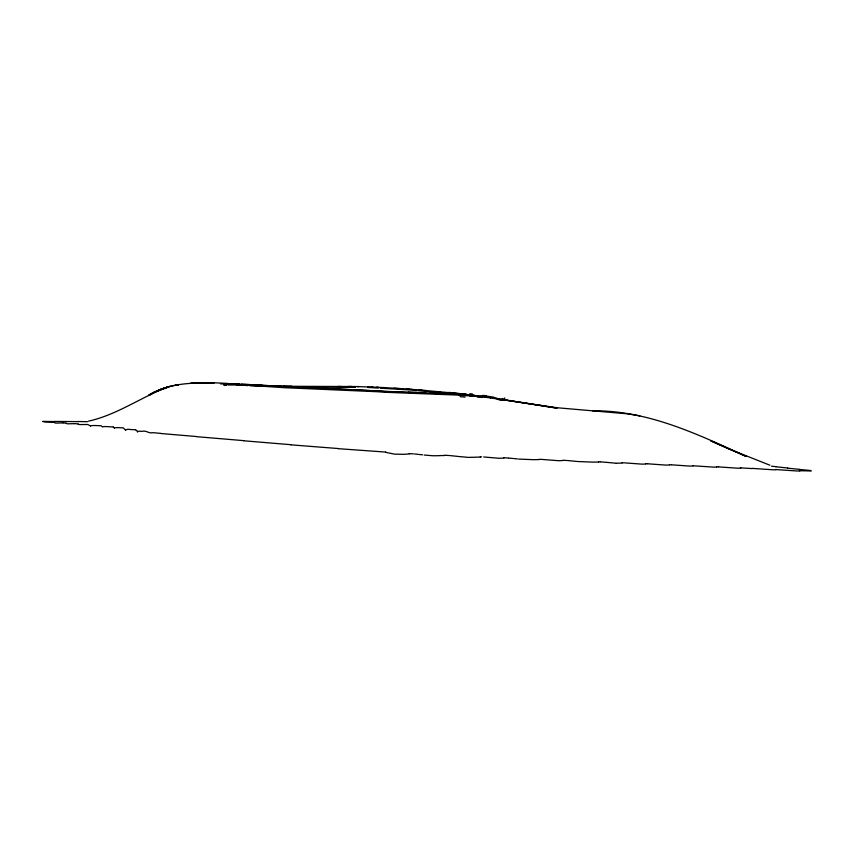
<?xml version="1.0" encoding="UTF-8"?>
<svg xmlns="http://www.w3.org/2000/svg" width="854" height="854" viewBox="0 0 854 854"><rect width="100%" height="100%" fill="white"/><g stroke="black" fill="none" stroke-linecap="round" stroke-linejoin="round"><path stroke-width="1.28" d="M466.017 394.858L466.017 394.228M464.245 394.761L464.245 394.014L425.516 390.513M149.119 395.242C168.323 382.912 192.193 382.709 214.162 382.944L190.506 383.361L214.162 382.773L227.847 383.425M125.474 430.074L127.321 429.348A21.51 5.22 90 0 1 127.694 429.327A16.963 10.184 -90 0 1 129.904 429.498L135.444 429.765M155.033 392.018L160.947 389.221L169.818 386.467M166.861 387.769L155.033 391.826L149.119 395.071C158.161 389.712 168.238 386.061 178.678 384.759L175.732 385.207M166.861 387.332C140.419 397.676 116.742 414.884 88.517 421.15M137.345 431.825L138.124 431.569A23.25 7.355 90 0 1 139.512 431.238A15.874 11.23 90 0 1 141.732 431.377C145.735 430.128 148.532 433.159 151.339 432.871A12.757 10.611 -90 0 1 153.56 432.732L160.947 433.394M811.3 470.949L800.166 470.735M90.62 425.932L90.737 425.922A15.212 6.8 90 0 1 92.211 425.623A13.525 11.251 90 0 1 94.431 425.548M90.46 425.954L87.781 424.513L80.949 424.545A19.994 18.969 -90 0 0 80.393 424.587L78.91 424.491A20.421 6.458 90 0 0 78.771 424.427L78.216 424.235M114.383 428.003L113.326 427.053M223.994 384.695L241.436 384.642L228.189 384.684M223.994 385.464L226.31 385.293M220.46 383.873L250.724 384.642L294.801 387.321M94.709 425.505L101.082 425.762L102.565 426.936A15.361 6.875 -90 0 1 104.039 426.658A13.664 11.369 -90 0 1 106.259 426.573L113.187 426.968M752.182 468.568L741.091 467.907M42.7 421.396L54.528 421.545M78.173 421.609L54.528 421.438M78.173 421.513L87.503 421.684M740.856 467.917L740.354 467.939M224.122 383.969L244.287 384.716M225.2 383.958L236.259 384.033M225.2 384.727L226.684 384.663M800.081 470.735L799.472 470.757M287.029 386.275L341.322 386.488M481.688 456.847L480.3 456.847M409.258 453.912L408.895 453.922A16.077 8.914 -90 0 0 407.785 454.082A17.977 16.087 -90 0 0 404.828 454.317L394.484 454.136L387.097 452.663A16.685 9.255 -90 0 0 385.709 452.236L385.613 452.204M540.817 459.345L539.333 459.345M291.919 386.254L283.528 386.189M245.365 384.759L247.756 384.759M599.935 461.854L598.462 461.843M503.86 458.032L503.486 458.032A17.838 9.896 -90 0 0 502.387 458.171A24.542 21.948 90 0 0 499.43 458.31L488.52 457.381M476.297 396.459L481.987 396.822M433.928 455.78L439.191 455.673A29.634 28.118 -90 0 1 442.521 455.566A19.3 13.643 -90 0 1 444.187 455.513L444.742 455.524M562.978 460.509L562.434 460.519A18.03 10.002 -90 0 0 561.505 460.637A24.99 22.353 -90 0 0 558.922 460.733L541.361 459.377M645.752 463.978L645.197 463.989A18.639 10.344 -90 0 0 644.279 464.096A26.058 23.304 -90 0 0 642.059 464.138L624.69 462.879M468.985 457.36L474.664 457.253A30.466 28.908 90 0 1 477.994 457.157A19.845 14.027 -90 0 1 479.66 457.093L480.215 457.114M433.095 455.78L424.224 455.033M337.874 386.478L351.901 386.488M348.389 386.467L355.435 386.542M468.152 457.36L459.153 456.559M622.107 463.017L621.552 463.028A18.895 10.483 -90 0 0 620.623 463.135A25.898 23.154 90 0 0 618.221 463.199L616.289 463.22M357.153 386.584L378.365 387.321M476.297 395.69L461.288 393.854M669.408 464.96L668.853 464.971A19.002 10.536 -90 0 0 667.924 465.067A26.261 23.485 -90 0 0 665.896 465.099L647.972 463.818M476.521 395.69L468.141 394.911M476.521 396.459L468.931 395.861M693.053 465.974L692.402 465.985A19.386 10.75 -90 0 0 691.58 466.07A26.495 23.698 -90 0 0 689.733 466.092L671.81 464.832M740.354 468.12L739.703 468.131A19.663 10.91 90 0 0 738.87 468.205A27.136 24.275 -90 0 0 737.397 468.195L718.919 466.914M355.403 386.563L358.958 386.595M286.624 386.296L265.455 385.528M355.435 387.31L281.329 386.905M716.698 467.031L716.058 467.031A19.215 10.654 -90 0 0 715.225 467.117A26.784 23.955 -90 0 0 713.56 467.117L693.053 465.772M63.164 422.911L66.345 423.157M622.107 462.793L623.772 462.815M62.886 422.901L57.293 423.061A19.685 18.671 -90 0 0 56.738 423.104L55.264 423.008A20.058 6.341 90 0 0 55.126 422.943L54.613 422.762M74.853 423.659L78.173 423.915M74.576 423.648L69.121 423.787A19.834 18.82 -90 0 0 68.566 423.83L67.178 423.744A20.24 6.405 -90 0 0 66.954 423.669L66.345 423.467M645.752 463.754L647.599 463.797M669.493 464.747L671.436 464.8M799.472 470.928L798.639 470.928A20.325 11.273 -90 0 0 797.999 470.992A28.353 25.364 -90 0 0 796.889 470.97L775.827 469.561M246.048 384.759L247.82 384.802M246.048 385.528L247.82 385.57M425.911 392.979L418.129 392.765M430.224 393.086L465.708 394.719M481.987 395.744L474.739 395.626L448.937 392.36M615.734 463.199L606.489 462.345M775.827 469.732L775.176 469.732A20.357 11.294 -90 0 0 774.343 469.807A27.862 24.915 90 0 0 773.051 469.785L752.182 468.387M716.698 466.828L718.556 466.882M323.847 388.367L377.639 390.94A191.936 41.024 1.6 0 0 384.983 391.538L458.833 394.356M322.609 388.324L294.801 387.257M258.111 385.229L254.609 385.09M261.922 385.389L248.973 384.823M260.737 385.325L271.262 385.72M268.978 386.424L249.571 385.624M380.137 388.175L410.112 389.968L464.17 394.986M53.834 422.303L44.92 422.004A25.236 11.283 90 0 0 43.714 421.662L42.743 421.502M562.978 460.263L567.419 460.53M503.86 457.765L508.29 458.032M409.258 453.623L413.421 453.88M444.742 455.257L449.172 455.524M376.433 387.225L385.432 387.663M408.265 392.381L250.457 384.94M367.668 386.691L369.419 386.787M378.365 388.09L367.786 387.449M241.447 384.087L249.752 384.567M483.716 456.975L487.976 457.328M403.077 388.762L383.446 387.556M406.226 388.965L411.895 389.349M539.333 459.591L538.639 459.569A19.973 14.123 -90 0 0 537.113 459.633A30.691 29.111 90 0 0 534.07 459.708L518.549 459.068M598.462 462.078L597.768 462.046A20.934 14.806 -90 0 0 596.241 462.11A31.064 29.463 90 0 0 593.466 462.153L577.389 461.502M371.18 386.894L372.931 387.001M393.961 388.239L410.112 389.2M600.309 461.875L605.934 462.292M592.548 410.806C647.46 410.187 697.569 434.056 746.268 456.516L710.795 440.877L728.526 448.777L769.913 465.216M423.765 390.374L426.007 390.534M567.974 460.573L576.845 461.438M424.246 390.395L418.503 389.936M458.833 395.124L385.015 392.274A191.936 41.024 1.6 0 1 377.596 391.74L284.403 387.705L241.447 384.855A320.901 13.28 3.3 0 0 236.184 384.791M508.845 458.075L513.008 458.481M422.474 390.257L415.001 389.637M771.536 466.188L775.827 466.658M450.005 455.588L453.463 455.94M414.532 453.976L418.407 454.381M411.489 389.339L415.418 389.659M422.57 454.819L419.239 454.477M385.613 452.065L338.312 448.681M485.702 395.968L493.1 397.057L498.853 398.925M338.312 448.542L291.022 444.849M458.844 393.545L464.576 394.153M513.841 458.577L517.439 458.929M291.022 444.71L243.721 440.781M477.503 395.829L467.33 394.986A121.706 9.906 7.6 0 1 458.769 394.345M196.42 436.661L243.721 440.643M454.296 456.036L458.598 456.484M465.099 394.217L466.038 394.281M465.579 395.146L473.97 396.235M160.947 433.533L196.42 436.522M483.268 396.512L487.773 397.11M490.143 397.868L493.996 398.423M492.16 397.74L493.121 397.889M639.838 415.877L628.021 413.891L557.075 407.742L500.903 399.437L557.075 408.148L497.946 398.69L502.195 400.035M799.472 469.444L810.649 470.511M799.472 469.348L787.655 468.173M54.528 422.431L53.973 422.335M775.827 466.775L787.655 468.003M496.484 398.893L499.836 400.099M135.637 429.829L137.302 430.907L137.302 431.718M125.474 430L123.254 427.865L118.087 427.651A13.813 11.486 -90 0 0 115.866 427.715A15.521 6.939 -90 0 0 114.383 428.014M482.478 395.413A75.654 23.912 -19.2 0 1 486.182 395.669M234.53 383.873A320.901 13.376 3.3 0 1 239.696 383.926M493.644 398.38A85.122 2.263 7.9 0 1 496.163 398.85M490.548 397.932A90.545 0.79 8 0 1 486.118 397.366M486.556 397.43A84.14 0.737 8 0 1 482.852 396.95M467.565 395.808A121.695 9.949 7.6 0 1 459.057 395.188M502.953 398.444A73.69 9.18 -7.6 0 1 500.69 400.152M504.767 397.943A84.375 6.971 0.3 0 1 504.127 398.829M477.407 396.929A88.923 4.494 4.1 0 1 482.019 397.494M460.071 396.64A93.897 5.626 3.3 0 1 465.056 397.11M469.892 393.705A133.139 21.756 -2.9 0 1 472.347 393.929M435.924 392.146A156.634 7.099 0.3 0 1 440.749 392.285M416.25 392.274A34.971 1.687 2.5 0 1 408.361 391.975M155.033 391.858L149.119 394.9L155.033 391.943"/></g></svg>
